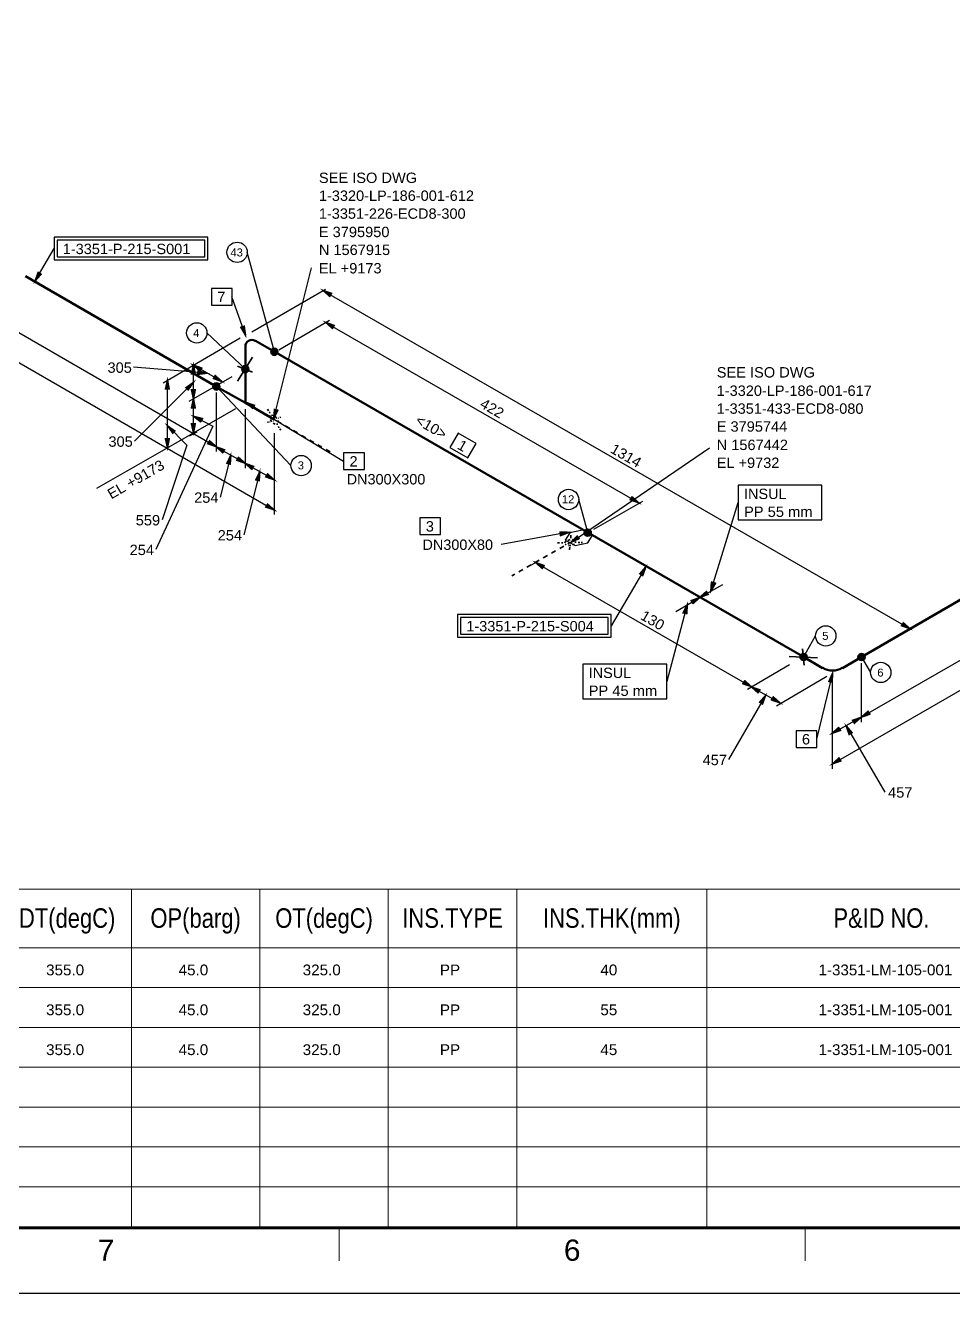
# Model space of a CAD drawing. Header units: inches. Extents: x 0 to 841, y 0 to 594.
# Drawn here: x 166.4 to 363.5, y 0 to 269.3 of the extents above; entities that cross this region are included whole.
import ezdxf
from ezdxf.enums import TextEntityAlignment as Align
from ezdxf.xclip import XClip

# ---------------------------------------------------------------- set-up
doc = ezdxf.new("R2010")
doc.units = ezdxf.units.IN
doc.header["$MEASUREMENT"] = 0
doc.header["$XCLIPFRAME"] = 0
for name, color, linetype in [('1-3320-LP-186-001-615_MODEL-EMBED 1_DWG$0$Default', 7, 'Continuous'), ('BG BG BG BG BG 2', 7, 'Continuous'), ('BG BG BG BG TITLETEXT', 7, 'Continuous'), ('BG Border', 7, 'Continuous'), ('DIMLINES', 7, 'Continuous'), ('DIMTEXT', 7, 'Continuous'), ('ISOTEXT', 7, 'Continuous'), ('NOZZLES', 7, 'Continuous'), ('PIPE', 7, 'Continuous'), ('WELDS', 7, 'Continuous')]:
    doc.layers.add(name, color=color, linetype=linetype)
doc.styles.add('1-3320-LP-186-001-615_MODEL-EMBED 1_DWG$0$Arial', font='arial.ttf')
doc.styles.add('Arial', font='arial.ttf')

# ---------------------------------------------------------------- blocks, each defined once
blk = doc.blocks.new('1-3320-LP-186-001-615_MODEL-EMBED 1_DWG')
at = {"layer": '1-3320-LP-186-001-615_MODEL-EMBED 1_DWG$0$Default', "color": 4, "style": '1-3320-LP-186-001-615_MODEL-EMBED 1_DWG$0$Arial'}
for s, width, p in [('1-3351-215-ECD8-300', 1.00235, (0.938205, -0.115628)), ('25', 1.008516, (3.475116, -0.115628)), ('54', 1.008516, (4.350117, -0.115628)), ('355.0 ', 1.008516, (5.29826, -0.115628)), ('45.0 ', 1.008516, (6.406503, -0.115628)), ('325.0 ', 1.008516, (7.444094, -0.115628)), ('PP', 1.004063, (8.591588, -0.115628)), ('40', 1.008516, (9.933451, -0.115628)), ('1-3351-LM-105-001', 1.002802, (11.758255, -0.115628)), ('Gas', 1.002038, (14.659147, -0.115628)), ('1-3351-215-ECD8-300', 1.00235, (0.938205, -0.448962)), ('300', 1.008516, (3.43979, -0.448962)), ('54', 1.008516, (4.350117, -0.448962)), ('355.0 ', 1.008516, (5.29826, -0.448962)), ('45.0 ', 1.008516, (6.406503, -0.448962)), ('325.0 ', 1.008516, (7.444094, -0.448962)), ('PP', 1.004063, (8.591588, -0.448962)), ('55', 1.008516, (9.933451, -0.448962)), ('1-3351-LM-105-001', 1.002802, (11.758255, -0.448962)), ('Gas', 1.002038, (14.659147, -0.448962)), ('1-3351-433-ECD8-080', 1.00235, (0.938205, -0.782295)), ('80', 1.008516, (3.475116, -0.782295)), ('54', 1.008516, (4.350117, -0.782295)), ('355.0 ', 1.008516, (5.29826, -0.782295)), ('45.0 ', 1.008516, (6.406503, -0.782295)), ('325.0 ', 1.008516, (7.444094, -0.782295)), ('PP', 1.004063, (8.591588, -0.782295)), ('45', 1.008516, (9.933451, -0.782295)), ('1-3351-LM-105-001', 1.002802, (11.758255, -0.782295)), ('Gas', 1.002038, (14.659147, -0.782295))]:
    blk.add_text(s, height=0.090278, dxfattribs=dict(at, width=width)).set_placement(p, align=Align.TOP_LEFT)

msp = doc.modelspace()

# ---------------------------------------------------------------- hatches: boundary and pattern name
at = {"layer": 'DIMLINES', "linetype": 'Continuous'}
for points in [[(231.4, 212.36), (229.56, 213), (231, 211.72)], [(231.96, 205.56), (230.12, 206.2), (231.56, 204.92)], [(202.44, 195.24), (202.04, 197.16), (201.64, 195.24)], [(203.8, 196.52), (201.96, 197.16), (203.4, 195.88)], [(196.92, 192.04), (196.52, 193.96), (196.12, 192.04)], [(203, 195.16), (204.92, 195.4), (203.08, 195.96)], [(206.28, 194.28), (208.12, 193.64), (206.68, 194.92)], [(200.92, 191.88), (202.04, 193.48), (200.44, 192.36)], [(201.64, 191.88), (202.04, 189.96), (202.44, 191.88)], [(202.44, 188.04), (202.04, 189.96), (201.64, 188.04)], [(203.96, 185.8), (202.04, 186.28), (203.56, 185.08)], [(198.12, 183.16), (196.52, 184.28), (197.64, 182.68)], [(201.64, 184.68), (202.04, 182.76), (202.44, 184.68)], [(196.12, 181.48), (196.52, 179.56), (196.92, 181.48)], [(205.08, 180.44), (206.92, 179.8), (205.48, 181.08)], [(208.68, 179.16), (206.84, 179.8), (208.28, 178.52)], [(209.88, 176.12), (209.96, 178.04), (209.16, 176.28)], [(211.24, 176.92), (213.08, 176.28), (211.64, 177.56)], [(214.84, 175.64), (213, 176.28), (214.44, 175)], [(216.04, 172.6), (216.12, 174.52), (215.32, 172.76)], [(217.4, 173.4), (219.24, 172.76), (217.8, 174.04)], [(217.4, 167), (219.24, 166.36), (217.8, 167.64)], [(294.84, 168.52), (296.68, 167.88), (295.24, 169.16)], [(276.52, 154.6), (274.68, 155.24), (276.12, 153.96)], [(312.12, 151.08), (311.96, 149.16), (312.92, 150.84)], [(311, 149.08), (309.56, 147.8), (311.4, 148.44)], [(306.84, 144.36), (306.92, 146.28), (306.04, 144.52)], [(308.2, 146.52), (309.64, 147.8), (307.8, 147.16)], [(352.44, 141.8), (354.28, 141.16), (352.84, 142.44)], [(318.76, 129.48), (320.6, 128.84), (319.16, 130.12)], [(322.36, 128.2), (320.52, 128.84), (321.96, 127.56)], [(322.92, 125.16), (323.56, 127), (322.28, 125.56)], [(324.84, 126.04), (326.68, 125.4), (325.24, 126.68)], [(342.44, 121.08), (343.88, 122.36), (342.04, 121.72)], [(345.32, 123.64), (343.88, 122.36), (345.72, 123)], [(339.08, 120.2), (337.64, 118.92), (339.48, 119.56)], [(341.96, 119.08), (340.68, 120.52), (341.32, 118.68)], [(339.16, 113.72), (337.72, 112.44), (339.56, 113.08)]]:
    msp.add_hatch(color=2, dxfattribs=at).paths.add_polyline_path(points)
at = {"layer": 'DIMLINES', "linetype": 'ByBlock'}
h = msp.add_hatch(dxfattribs=at)
h.set_pattern_fill('LINE', scale=25.4, style=0)
h.paths.add_polyline_path([(231.4, 212.36), (229.56, 213), (231, 211.72)])
h = msp.add_hatch(dxfattribs=at)
h.set_pattern_fill('LINE', scale=25.4, style=0)
h.paths.add_polyline_path([(231.96, 205.56), (230.12, 206.2), (231.56, 204.92)])
h = msp.add_hatch(dxfattribs=at)
h.set_pattern_fill('LINE', scale=25.4, style=0)
h.paths.add_polyline_path([(202.44, 195.24), (202.04, 197.16), (201.64, 195.24)])
h = msp.add_hatch(dxfattribs=at)
h.set_pattern_fill('LINE', scale=25.4, style=0)
h.paths.add_polyline_path([(203.8, 196.52), (201.96, 197.16), (203.4, 195.88)])
h = msp.add_hatch(dxfattribs=at)
h.set_pattern_fill('LINE', scale=25.4, style=0)
h.paths.add_polyline_path([(196.92, 192.04), (196.52, 193.96), (196.12, 192.04)])
h = msp.add_hatch(dxfattribs=at)
h.set_pattern_fill('LINE', scale=25.4, style=0)
h.paths.add_polyline_path([(203, 195.16), (204.92, 195.4), (203.08, 195.96)])
h = msp.add_hatch(dxfattribs=at)
h.set_pattern_fill('LINE', scale=25.4, style=0)
h.paths.add_polyline_path([(206.28, 194.28), (208.12, 193.64), (206.68, 194.92)])
h = msp.add_hatch(dxfattribs=at)
h.set_pattern_fill('LINE', scale=25.4, style=0)
h.paths.add_polyline_path([(200.92, 191.88), (202.04, 193.48), (200.44, 192.36)])
h = msp.add_hatch(dxfattribs=at)
h.set_pattern_fill('LINE', scale=25.4, style=0)
h.paths.add_polyline_path([(201.64, 191.88), (202.04, 189.96), (202.44, 191.88)])
h = msp.add_hatch(dxfattribs=at)
h.set_pattern_fill('LINE', scale=25.4, style=0)
h.paths.add_polyline_path([(202.44, 188.04), (202.04, 189.96), (201.64, 188.04)])
h = msp.add_hatch(dxfattribs=at)
h.set_pattern_fill('LINE', scale=25.4, style=0)
h.paths.add_polyline_path([(203.96, 185.8), (202.04, 186.28), (203.56, 185.08)])
h = msp.add_hatch(dxfattribs=at)
h.set_pattern_fill('LINE', scale=25.4, style=0)
h.paths.add_polyline_path([(198.12, 183.16), (196.52, 184.28), (197.64, 182.68)])
h = msp.add_hatch(dxfattribs=at)
h.set_pattern_fill('LINE', scale=25.4, style=0)
h.paths.add_polyline_path([(201.64, 184.68), (202.04, 182.76), (202.44, 184.68)])
h = msp.add_hatch(dxfattribs=at)
h.set_pattern_fill('LINE', scale=25.4, style=0)
h.paths.add_polyline_path([(196.12, 181.48), (196.52, 179.56), (196.92, 181.48)])
h = msp.add_hatch(dxfattribs=at)
h.set_pattern_fill('LINE', scale=25.4, style=0)
h.paths.add_polyline_path([(205.08, 180.44), (206.92, 179.8), (205.48, 181.08)])
h = msp.add_hatch(dxfattribs=at)
h.set_pattern_fill('LINE', scale=25.4, style=0)
h.paths.add_polyline_path([(208.68, 179.16), (206.84, 179.8), (208.28, 178.52)])
h = msp.add_hatch(dxfattribs=at)
h.set_pattern_fill('LINE', scale=25.4, style=0)
h.paths.add_polyline_path([(209.88, 176.12), (209.96, 178.04), (209.16, 176.28)])
h = msp.add_hatch(dxfattribs=at)
h.set_pattern_fill('LINE', scale=25.4, style=0)
h.paths.add_polyline_path([(211.24, 176.92), (213.08, 176.28), (211.64, 177.56)])
h = msp.add_hatch(dxfattribs=at)
h.set_pattern_fill('LINE', scale=25.4, style=0)
h.paths.add_polyline_path([(214.84, 175.64), (213, 176.28), (214.44, 175)])
h = msp.add_hatch(dxfattribs=at)
h.set_pattern_fill('LINE', scale=25.4, style=0)
h.paths.add_polyline_path([(216.04, 172.6), (216.12, 174.52), (215.32, 172.76)])
h = msp.add_hatch(dxfattribs=at)
h.set_pattern_fill('LINE', scale=25.4, style=0)
h.paths.add_polyline_path([(217.4, 173.4), (219.24, 172.76), (217.8, 174.04)])
h = msp.add_hatch(dxfattribs=at)
h.set_pattern_fill('LINE', scale=25.4, style=0)
h.paths.add_polyline_path([(217.4, 167), (219.24, 166.36), (217.8, 167.64)])
h = msp.add_hatch(dxfattribs=at)
h.set_pattern_fill('LINE', scale=25.4, style=0)
h.paths.add_polyline_path([(294.84, 168.52), (296.68, 167.88), (295.24, 169.16)])
h = msp.add_hatch(dxfattribs=at)
h.set_pattern_fill('LINE', scale=25.4, style=0)
h.paths.add_polyline_path([(276.52, 154.6), (274.68, 155.24), (276.12, 153.96)])
h = msp.add_hatch(dxfattribs=at)
h.set_pattern_fill('LINE', scale=25.4, style=0)
h.paths.add_polyline_path([(312.12, 151.08), (311.96, 149.16), (312.92, 150.84)])
h = msp.add_hatch(dxfattribs=at)
h.set_pattern_fill('LINE', scale=25.4, style=0)
h.paths.add_polyline_path([(311, 149.08), (309.56, 147.8), (311.4, 148.44)])
h = msp.add_hatch(dxfattribs=at)
h.set_pattern_fill('LINE', scale=25.4, style=0)
h.paths.add_polyline_path([(306.84, 144.36), (306.92, 146.28), (306.04, 144.52)])
h = msp.add_hatch(dxfattribs=at)
h.set_pattern_fill('LINE', scale=25.4, style=0)
h.paths.add_polyline_path([(308.2, 146.52), (309.64, 147.8), (307.8, 147.16)])
h = msp.add_hatch(dxfattribs=at)
h.set_pattern_fill('LINE', scale=25.4, style=0)
h.paths.add_polyline_path([(352.44, 141.8), (354.28, 141.16), (352.84, 142.44)])
h = msp.add_hatch(dxfattribs=at)
h.set_pattern_fill('LINE', scale=25.4, style=0)
h.paths.add_polyline_path([(318.76, 129.48), (320.6, 128.84), (319.16, 130.12)])
h = msp.add_hatch(dxfattribs=at)
h.set_pattern_fill('LINE', scale=25.4, style=0)
h.paths.add_polyline_path([(322.36, 128.2), (320.52, 128.84), (321.96, 127.56)])
h = msp.add_hatch(dxfattribs=at)
h.set_pattern_fill('LINE', scale=25.4, style=0)
h.paths.add_polyline_path([(322.92, 125.16), (323.56, 127), (322.28, 125.56)])
h = msp.add_hatch(dxfattribs=at)
h.set_pattern_fill('LINE', scale=25.4, style=0)
h.paths.add_polyline_path([(324.84, 126.04), (326.68, 125.4), (325.24, 126.68)])
h = msp.add_hatch(dxfattribs=at)
h.set_pattern_fill('LINE', scale=25.4, style=0)
h.paths.add_polyline_path([(342.44, 121.08), (343.88, 122.36), (342.04, 121.72)])
h = msp.add_hatch(dxfattribs=at)
h.set_pattern_fill('LINE', scale=25.4, style=0)
h.paths.add_polyline_path([(345.32, 123.64), (343.88, 122.36), (345.72, 123)])
h = msp.add_hatch(dxfattribs=at)
h.set_pattern_fill('LINE', scale=25.4, style=0)
h.paths.add_polyline_path([(339.08, 120.2), (337.64, 118.92), (339.48, 119.56)])
h = msp.add_hatch(dxfattribs=at)
h.set_pattern_fill('LINE', scale=25.4, style=0)
h.paths.add_polyline_path([(341.96, 119.08), (340.68, 120.52), (341.32, 118.68)])
h = msp.add_hatch(dxfattribs=at)
h.set_pattern_fill('LINE', scale=25.4, style=0)
h.paths.add_polyline_path([(339.16, 113.72), (337.72, 112.44), (339.56, 113.08)])
at = {"layer": 'ISOTEXT', "linetype": 'Continuous'}
for points in [[(169.08, 216.84), (168.44, 215), (169.72, 216.44)], [(212.12, 205.16), (213.08, 203.48), (212.84, 205.4)], [(215, 188.6), (213.16, 189.24), (214.6, 187.96)], [(219.24, 187.72), (219.16, 185.8), (219.96, 187.56)], [(280.04, 160.92), (281.88, 161.64), (279.96, 161.72)], [(283.56, 160.84), (282.2, 159.48), (283.96, 160.28)], [(297.48, 152.44), (298.12, 154.28), (296.84, 152.84)], [(337.72, 129.8), (337.8, 131.72), (337, 129.96)]]:
    msp.add_hatch(color=2, dxfattribs=at).paths.add_polyline_path(points)
at = {"layer": 'ISOTEXT', "linetype": 'ByBlock'}
h = msp.add_hatch(dxfattribs=at)
h.set_pattern_fill('LINE', scale=25.4, style=0)
h.paths.add_polyline_path([(169.08, 216.84), (168.44, 215), (169.72, 216.44)])
h = msp.add_hatch(dxfattribs=at)
h.set_pattern_fill('LINE', scale=25.4, style=0)
h.paths.add_polyline_path([(212.12, 205.16), (213.08, 203.48), (212.84, 205.4)])
h = msp.add_hatch(dxfattribs=at)
h.set_pattern_fill('LINE', scale=25.4, style=0)
h.paths.add_polyline_path([(215, 188.6), (213.16, 189.24), (214.6, 187.96)])
h = msp.add_hatch(dxfattribs=at)
h.set_pattern_fill('LINE', scale=25.4, style=0)
h.paths.add_polyline_path([(219.24, 187.72), (219.16, 185.8), (219.96, 187.56)])
h = msp.add_hatch(dxfattribs=at)
h.set_pattern_fill('LINE', scale=25.4, style=0)
h.paths.add_polyline_path([(280.04, 160.92), (281.88, 161.64), (279.96, 161.72)])
h = msp.add_hatch(dxfattribs=at)
h.set_pattern_fill('LINE', scale=25.4, style=0)
h.paths.add_polyline_path([(283.56, 160.84), (282.2, 159.48), (283.96, 160.28)])
h = msp.add_hatch(dxfattribs=at)
h.set_pattern_fill('LINE', scale=25.4, style=0)
h.paths.add_polyline_path([(297.48, 152.44), (298.12, 154.28), (296.84, 152.84)])
h = msp.add_hatch(dxfattribs=at)
h.set_pattern_fill('LINE', scale=25.4, style=0)
h.paths.add_polyline_path([(337.72, 129.8), (337.8, 131.72), (337, 129.96)])
at = {"layer": 'NOZZLES', "linetype": 'Continuous'}
h = msp.add_hatch(color=7, dxfattribs=at)
edge = h.paths.add_edge_path()
edge.add_arc((219.24, 199.96), 0.76, 0, 360)
at = {"layer": 'NOZZLES', "linetype": 'ByBlock'}
h = msp.add_hatch(dxfattribs=at)
h.set_pattern_fill('LINE', scale=25.4, style=0)
edge = h.paths.add_edge_path()
edge.add_arc((219.24, 199.96), 0.76, 0, 360)
at = {"layer": 'NOZZLES', "linetype": 'Continuous'}
h = msp.add_hatch(color=7, dxfattribs=at)
edge = h.paths.add_edge_path()
edge.add_arc((213.08, 196.28), 0.76, 0, 360)
at = {"layer": 'NOZZLES', "linetype": 'ByBlock'}
h = msp.add_hatch(dxfattribs=at)
h.set_pattern_fill('LINE', scale=25.4, style=0)
edge = h.paths.add_edge_path()
edge.add_arc((213.08, 196.28), 0.76, 0, 360)
at = {"layer": 'NOZZLES', "linetype": 'Continuous'}
h = msp.add_hatch(color=7, dxfattribs=at)
edge = h.paths.add_edge_path()
edge.add_arc((206.92, 192.6), 0.76, 0, 360)
at = {"layer": 'NOZZLES', "linetype": 'ByBlock'}
h = msp.add_hatch(dxfattribs=at)
h.set_pattern_fill('LINE', scale=25.4, style=0)
edge = h.paths.add_edge_path()
edge.add_arc((206.92, 192.6), 0.76, 0, 360)
at = {"layer": 'NOZZLES', "linetype": 'Continuous'}
h = msp.add_hatch(color=7, dxfattribs=at)
edge = h.paths.add_edge_path()
edge.add_arc((285.8, 161.56), 0.76, 0, 360)
at = {"layer": 'NOZZLES', "linetype": 'ByBlock'}
h = msp.add_hatch(dxfattribs=at)
h.set_pattern_fill('LINE', scale=25.4, style=0)
edge = h.paths.add_edge_path()
edge.add_arc((285.8, 161.56), 0.76, 0, 360)
at = {"layer": 'NOZZLES', "linetype": 'Continuous'}
h = msp.add_hatch(color=7, dxfattribs=at)
edge = h.paths.add_edge_path()
edge.add_arc((331.64, 135.16), 0.76, 0, 360)
at = {"layer": 'NOZZLES', "linetype": 'ByBlock'}
h = msp.add_hatch(dxfattribs=at)
h.set_pattern_fill('LINE', scale=25.4, style=0)
edge = h.paths.add_edge_path()
edge.add_arc((331.64, 135.16), 0.76, 0, 360)
at = {"layer": 'NOZZLES', "linetype": 'Continuous'}
h = msp.add_hatch(color=7, dxfattribs=at)
edge = h.paths.add_edge_path()
edge.add_arc((343.96, 135.16), 0.76, 0, 360)
at = {"layer": 'NOZZLES', "linetype": 'ByBlock'}
h = msp.add_hatch(dxfattribs=at)
h.set_pattern_fill('LINE', scale=25.4, style=0)
edge = h.paths.add_edge_path()
edge.add_arc((343.96, 135.16), 0.76, 0, 360)

# ---------------------------------------------------------------- linework, layer by layer
at = {"layer": 'BG BG BG BG BG 2', "color": 2, "linetype": 'Continuous', "lineweight": 15}
for p, q in [((432.98, 85.88), (35, 85.88)), ((188.87, 14.27), (188.87, 85.88)), ((216.16, 14.27), (216.16, 85.88)), ((243.44, 14.27), (243.44, 85.88)), ((270.72, 14.27), (270.72, 85.88)), ((311.11, 14.27), (311.11, 85.88)), ((432.98, 73.42), (35, 73.42)), ((432.98, 64.96), (35, 64.96)), ((432.98, 56.51), (35, 56.51)), ((432.98, 48.06), (35, 48.06)), ((432.98, 39.61), (35, 39.61)), ((432.98, 31.16), (35, 31.16)), ((432.98, 22.71), (35, 22.71))]:
    msp.add_line(p, q, dxfattribs=at)
at = {"layer": 'BG Border', "color": 3, "linetype": 'Continuous', "lineweight": 120}
msp.add_line((827, 14), (35, 14), dxfattribs=at)
at = {"layer": 'BG Border', "color": 7, "linetype": 'Continuous', "lineweight": 13}
for p, q in [((233, 14), (233, 6.98)), ((332, 14), (332, 6.98))]:
    msp.add_line(p, q, dxfattribs=at)
at = {"layer": 'BG Border', "color": 7, "linetype": 'Continuous', "lineweight": 25}
msp.add_line((841, 0), (0, 0), dxfattribs=at)
at = {"layer": 'BG Border', "color": 3, "linetype": 'Continuous', "lineweight": 120}
msp.add_lwpolyline([(827, 580), (35, 580), (35, 14), (827, 14)], close=True, dxfattribs=at)
at = {"layer": 'DIMLINES', "color": 2, "linetype": 'Continuous', "lineweight": 30}
for p, q in [((337.72, 112.44), (548.52, 234.04)), ((121.16, 229.32), (206.92, 179.8)), ((115, 226.44), (219.24, 166.36)), ((230.12, 213.16), (214.44, 204.12)), ((229.56, 213), (231.4, 212.36)), ((231, 211.72), (229.56, 213)), ((229.56, 213), (354.28, 141.16)), ((231.4, 212.36), (231, 211.72)), ((230.92, 206.6), (220.2, 200.28)), ((230.12, 206.2), (231.96, 205.56)), ((231.56, 204.92), (230.12, 206.2)), ((230.12, 206.2), (296.68, 167.88)), ((231.96, 205.56), (231.56, 204.92)), ((343.88, 122.36), (490.92, 207.24)), ((195.64, 193.4), (211.96, 202.92)), ((204.92, 195.4), (189.32, 196.68)), ((201.64, 195.24), (202.04, 197.16)), ((201.96, 197.16), (203.8, 196.52)), ((203.4, 195.88), (201.96, 197.16)), ((201.96, 197.16), (208.12, 193.64)), ((202.04, 197.16), (202.44, 195.24)), ((202.04, 189.96), (202.04, 197.16)), ((196.12, 192.04), (196.52, 193.96)), ((196.52, 193.96), (196.92, 192.04)), ((196.52, 179.56), (196.52, 193.96)), ((201.16, 189.48), (210.28, 194.68)), ((202.44, 195.24), (201.64, 195.24)), ((203, 195.16), (203.08, 195.96)), ((204.92, 195.4), (203, 195.16)), ((203.08, 195.96), (204.92, 195.4)), ((203.8, 196.52), (203.4, 195.88)), ((206.28, 194.28), (206.68, 194.92)), ((208.12, 193.64), (206.28, 194.28)), ((206.68, 194.92), (208.12, 193.64)), ((202.04, 193.48), (189.56, 181)), ((196.92, 192.04), (196.12, 192.04)), ((200.44, 192.36), (202.04, 193.48)), ((200.92, 191.88), (200.44, 192.36)), ((202.04, 193.48), (200.92, 191.88)), ((202.04, 189.96), (201.64, 191.88)), ((201.64, 191.88), (202.44, 191.88)), ((202.44, 191.88), (202.04, 189.96)), ((206.92, 178.76), (206.92, 191.32)), ((201.64, 188.04), (202.04, 189.96)), ((202.04, 189.96), (202.44, 188.04)), ((202.04, 182.76), (202.04, 189.96)), ((211, 187.88), (197.8, 180.28)), ((202.44, 188.04), (201.64, 188.04)), ((202.04, 186.28), (203.96, 185.8)), ((203.56, 185.08), (202.04, 186.28)), ((202.04, 186.28), (206.2, 184.2)), ((203.96, 185.8), (203.56, 185.08)), ((213.08, 175.24), (213.08, 187.8)), ((206.2, 184.2), (194.04, 157.96)), ((196.52, 184.28), (198.12, 183.16)), ((197.64, 182.68), (196.52, 184.28)), ((196.52, 184.28), (200.68, 180.12)), ((198.12, 183.16), (197.64, 182.68)), ((202.04, 182.76), (201.64, 184.68)), ((201.64, 184.68), (202.44, 184.68)), ((202.44, 184.68), (202.04, 182.76)), ((196.52, 179.56), (196.12, 181.48)), ((196.12, 181.48), (196.92, 181.48)), ((196.92, 181.48), (196.52, 179.56)), ((201.24, 182.12), (202.84, 183)), ((205.08, 180.44), (205.48, 181.08)), ((206.92, 179.8), (205.08, 180.44)), ((205.48, 181.08), (206.92, 179.8)), ((219.24, 165.4), (219.24, 182.68)), ((197.8, 180.28), (181.48, 170.92)), ((200.68, 180.12), (195.4, 164.28)), ((195.64, 179.08), (197.24, 179.96)), ((206.84, 179.8), (208.68, 179.16)), ((208.28, 178.52), (206.84, 179.8)), ((206.84, 179.8), (213.08, 176.28)), ((209.96, 178.04), (207.72, 169.08)), ((208.68, 179.16), (208.28, 178.52)), ((209.16, 176.28), (209.96, 178.04)), ((209.96, 178.04), (209.88, 176.12)), ((209.88, 176.12), (209.16, 176.28)), ((211.24, 176.92), (211.64, 177.56)), ((213.08, 176.28), (211.24, 176.92)), ((211.64, 177.56), (213.08, 176.28)), ((213, 176.28), (214.84, 175.64)), ((214.44, 175), (213, 176.28)), ((213, 176.28), (219.24, 172.76)), ((214.84, 175.64), (214.44, 175)), ((216.12, 174.52), (212.76, 161.08)), ((215.32, 172.76), (216.12, 174.52)), ((216.04, 172.6), (215.32, 172.76)), ((216.12, 174.52), (216.04, 172.6)), ((217.4, 173.4), (217.8, 174.04)), ((219.24, 172.76), (217.4, 173.4)), ((217.8, 174.04), (219.24, 172.76)), ((335.56, 171.64), (317.72, 171.64)), ((317.72, 171.64), (317.72, 164.28)), ((335.56, 164.28), (335.56, 171.64)), ((217.4, 167), (217.8, 167.64)), ((219.24, 166.36), (217.4, 167)), ((217.8, 167.64), (219.24, 166.36)), ((297.4, 168.2), (287, 162.2)), ((294.84, 168.52), (295.24, 169.16)), ((296.68, 167.88), (294.84, 168.52)), ((295.24, 169.16), (296.68, 167.88)), ((311.96, 149.16), (317.72, 167.96)), ((317.72, 164.28), (335.56, 164.28)), ((273.88, 154.76), (275.48, 155.64)), ((274.68, 155.24), (276.52, 154.6)), ((276.12, 153.96), (274.68, 155.24)), ((274.68, 155.24), (320.6, 128.84)), ((276.52, 154.6), (276.12, 153.96)), ((311.96, 149.16), (312.12, 151.08)), ((312.92, 150.84), (311.96, 149.16)), ((312.12, 151.08), (312.92, 150.84)), ((310.36, 147.32), (308.76, 148.2)), ((310.36, 147.32), (308.76, 148.2)), ((309.56, 147.8), (314.52, 150.52)), ((309.56, 147.8), (311, 149.08)), ((311.4, 148.44), (309.56, 147.8)), ((311, 149.08), (311.4, 148.44)), ((306.92, 146.28), (302.6, 129.96)), ((304.52, 144.84), (309.64, 147.8)), ((306.04, 144.52), (306.92, 146.28)), ((306.92, 146.28), (306.84, 144.36)), ((307.8, 147.16), (309.64, 147.8)), ((308.2, 146.52), (307.8, 147.16)), ((309.64, 147.8), (308.2, 146.52)), ((306.84, 144.36), (306.04, 144.52)), ((352.44, 141.8), (352.84, 142.44)), ((354.28, 141.16), (352.44, 141.8)), ((352.84, 142.44), (354.28, 141.16)), ((354.84, 141.56), (353.24, 140.68)), ((302.6, 133.64), (284.76, 133.64)), ((284.76, 133.64), (284.76, 126.28)), ((302.6, 126.28), (302.6, 133.64)), ((319.72, 128.36), (328.68, 133.56)), ((343.96, 121.32), (343.96, 133.88)), ((318.76, 129.48), (319.16, 130.12)), ((320.6, 128.84), (318.76, 129.48)), ((319.16, 130.12), (320.6, 128.84)), ((325.88, 124.76), (336.6, 131.08)), ((337.8, 111.4), (337.8, 130.36)), ((323.56, 127), (315.72, 113.4)), ((320.52, 128.84), (322.36, 128.2)), ((321.96, 127.56), (320.52, 128.84)), ((320.52, 128.84), (326.68, 125.4)), ((322.36, 128.2), (321.96, 127.56)), ((322.28, 125.56), (323.56, 127)), ((323.56, 127), (322.92, 125.16)), ((324.84, 126.04), (325.24, 126.68)), ((325.24, 126.68), (326.68, 125.4)), ((284.76, 126.28), (302.6, 126.28)), ((322.92, 125.16), (322.28, 125.56)), ((326.68, 125.4), (324.84, 126.04)), ((337.64, 118.92), (343.88, 122.36)), ((342.04, 121.72), (343.88, 122.36)), ((342.44, 121.08), (342.04, 121.72)), ((343.88, 122.36), (342.44, 121.08)), ((343.88, 122.36), (345.32, 123.64)), ((345.72, 123), (343.88, 122.36)), ((345.32, 123.64), (345.72, 123)), ((337.64, 118.92), (339.08, 120.2)), ((339.48, 119.56), (337.64, 118.92)), ((339.08, 120.2), (339.48, 119.56)), ((340.68, 120.52), (341.96, 119.08)), ((341.32, 118.68), (340.68, 120.52)), ((340.68, 120.52), (348.92, 106.44)), ((341.96, 119.08), (341.32, 118.68)), ((337.72, 112.44), (339.16, 113.72)), ((339.16, 113.72), (339.56, 113.08)), ((339.56, 113.08), (337.72, 112.44))]:
    msp.add_line(p, q, dxfattribs=at)
at = {"layer": 'DIMLINES', "color": 2, "linetype": 'Continuous', "lineweight": 30, "const_width": 0.3}
for points in [[(231.4, 212.36), (229.56, 213), (231, 211.72)], [(231.96, 205.56), (230.12, 206.2), (231.56, 204.92)], [(203.8, 196.52), (201.96, 197.16), (203.4, 195.88)], [(202.44, 195.24), (202.04, 197.16), (201.64, 195.24)], [(196.92, 192.04), (196.52, 193.96), (196.12, 192.04)], [(200.92, 191.88), (202.04, 193.48), (200.44, 192.36)], [(203, 195.16), (204.92, 195.4), (203.08, 195.96)], [(206.28, 194.28), (208.12, 193.64), (206.68, 194.92)], [(201.64, 191.88), (202.04, 189.96), (202.44, 191.88)], [(202.44, 188.04), (202.04, 189.96), (201.64, 188.04)], [(203.96, 185.8), (202.04, 186.28), (203.56, 185.08)], [(198.12, 183.16), (196.52, 184.28), (197.64, 182.68)], [(201.64, 184.68), (202.04, 182.76), (202.44, 184.68)], [(196.12, 181.48), (196.52, 179.56), (196.92, 181.48)], [(205.08, 180.44), (206.92, 179.8), (205.48, 181.08)], [(208.68, 179.16), (206.84, 179.8), (208.28, 178.52)], [(209.88, 176.12), (209.96, 178.04), (209.16, 176.28)], [(211.24, 176.92), (213.08, 176.28), (211.64, 177.56)], [(214.84, 175.64), (213, 176.28), (214.44, 175)], [(216.04, 172.6), (216.12, 174.52), (215.32, 172.76)], [(217.4, 173.4), (219.24, 172.76), (217.8, 174.04)], [(217.4, 167), (219.24, 166.36), (217.8, 167.64)], [(294.84, 168.52), (296.68, 167.88), (295.24, 169.16)], [(276.52, 154.6), (274.68, 155.24), (276.12, 153.96)], [(312.12, 151.08), (311.96, 149.16), (312.92, 150.84)], [(308.2, 146.52), (309.64, 147.8), (307.8, 147.16)], [(311, 149.08), (309.56, 147.8), (311.4, 148.44)], [(306.84, 144.36), (306.92, 146.28), (306.04, 144.52)], [(352.44, 141.8), (354.28, 141.16), (352.84, 142.44)], [(318.76, 129.48), (320.6, 128.84), (319.16, 130.12)], [(322.36, 128.2), (320.52, 128.84), (321.96, 127.56)], [(322.92, 125.16), (323.56, 127), (322.28, 125.56)], [(324.84, 126.04), (326.68, 125.4), (325.24, 126.68)], [(345.32, 123.64), (343.88, 122.36), (345.72, 123)], [(341.96, 119.08), (340.68, 120.52), (341.32, 118.68)], [(342.44, 121.08), (343.88, 122.36), (342.04, 121.72)], [(339.08, 120.2), (337.64, 118.92), (339.48, 119.56)], [(339.16, 113.72), (337.72, 112.44), (339.56, 113.08)]]:
    msp.add_lwpolyline(points, close=True, dxfattribs=at)
at = {"layer": 'ISOTEXT', "color": 2, "linetype": 'Continuous', "lineweight": 30}
for p, q in [((205.08, 224.28), (172.44, 224.28)), ((172.44, 224.28), (172.44, 219.48)), ((204.44, 223.64), (173.08, 223.64)), ((173.08, 223.64), (173.08, 220.12)), ((204.44, 220.12), (204.44, 223.64)), ((205.08, 219.48), (205.08, 224.28)), ((168.44, 215), (172.44, 221.88)), ((219.24, 199.96), (213.48, 221.08)), ((172.44, 219.48), (205.08, 219.48)), ((173.08, 220.12), (204.44, 220.12)), ((168.44, 215), (169.08, 216.84)), ((169.72, 216.44), (168.44, 215)), ((169.08, 216.84), (169.72, 216.44)), ((219.16, 185.8), (227.16, 217.8)), ((210.28, 213.4), (205.88, 213.4)), ((205.88, 213.4), (205.88, 209.88)), ((210.28, 209.88), (210.28, 213.4)), ((213.08, 203.48), (210.2, 211.64)), ((205.88, 209.88), (210.28, 209.88)), ((212.12, 205.16), (212.84, 205.4)), ((213.08, 203.48), (212.12, 205.16)), ((212.84, 205.4), (213.08, 203.48)), ((213.08, 196.28), (204.92, 203.96)), ((206.92, 192.6), (222.76, 175.8)), ((213.16, 189.24), (215, 188.6)), ((214.6, 187.96), (213.16, 189.24)), ((213.16, 189.24), (233.96, 176.76)), ((215, 188.6), (214.6, 187.96)), ((219.16, 185.8), (219.24, 187.72)), ((219.96, 187.56), (219.16, 185.8)), ((219.24, 187.72), (219.96, 187.56)), ((258.28, 182.68), (256.52, 179.64)), ((262.12, 180.52), (258.28, 182.68)), ((260.36, 177.48), (262.12, 180.52)), ((238.36, 178.52), (233.96, 178.52)), ((233.96, 178.52), (233.96, 175)), ((238.36, 175), (238.36, 178.52)), ((256.52, 179.64), (260.36, 177.48)), ((282.2, 159.48), (311.64, 179.56)), ((233.96, 175), (238.36, 175)), ((285.8, 161.56), (283.88, 168.6)), ((254.52, 164.68), (250.12, 164.68)), ((250.12, 164.68), (250.12, 161.16)), ((254.52, 161.16), (254.52, 164.68)), ((281.88, 161.64), (267.4, 159.08)), ((280.04, 160.92), (279.96, 161.72)), ((279.96, 161.72), (281.88, 161.64)), ((281.88, 161.64), (280.04, 160.92)), ((250.12, 161.16), (254.52, 161.16)), ((282.2, 159.48), (283.56, 160.84)), ((283.96, 160.28), (282.2, 159.48)), ((283.56, 160.84), (283.96, 160.28)), ((298.12, 154.28), (290.76, 141.8)), ((296.84, 152.84), (298.12, 154.28)), ((298.12, 154.28), (297.48, 152.44)), ((297.48, 152.44), (296.84, 152.84)), ((290.76, 144.2), (258.12, 144.2)), ((258.12, 144.2), (258.12, 139.4)), ((290.12, 143.56), (258.76, 143.56)), ((258.76, 143.56), (258.76, 140.04)), ((290.12, 140.04), (290.12, 143.56)), ((290.76, 139.4), (290.76, 144.2)), ((258.76, 140.04), (290.12, 140.04)), ((258.12, 139.4), (290.76, 139.4)), ((331.64, 135.16), (334.2, 139.64)), ((343.96, 135.16), (345.88, 131.88)), ((337.8, 131.72), (334.36, 117.72)), ((337, 129.96), (337.8, 131.72)), ((337.72, 129.8), (337, 129.96)), ((337.8, 131.72), (337.72, 129.8)), ((334.44, 119.48), (330.04, 119.48)), ((330.04, 119.48), (330.04, 115.96)), ((334.44, 115.96), (334.44, 119.48)), ((330.04, 115.96), (334.44, 115.96))]:
    msp.add_line(p, q, dxfattribs=at)
at = {"layer": 'ISOTEXT', "color": 2, "linetype": 'Continuous', "lineweight": 30, "const_width": 0.3}
for points in [[(169.08, 216.84), (168.44, 215), (169.72, 216.44)], [(212.12, 205.16), (213.08, 203.48), (212.84, 205.4)], [(215, 188.6), (213.16, 189.24), (214.6, 187.96)], [(219.24, 187.72), (219.16, 185.8), (219.96, 187.56)], [(280.04, 160.92), (281.88, 161.64), (279.96, 161.72)], [(283.56, 160.84), (282.2, 159.48), (283.96, 160.28)], [(297.48, 152.44), (298.12, 154.28), (296.84, 152.84)], [(337.72, 129.8), (337.8, 131.72), (337, 129.96)]]:
    msp.add_lwpolyline(points, close=True, dxfattribs=at)
at = {"layer": 'ISOTEXT', "color": 2, "linetype": 'Continuous', "lineweight": 30}
for centre in [(211.32, 221.08), (202.76, 203.96), (224.92, 175.8), (281.72, 168.6), (336.36, 139.64), (348.04, 131.88)]:
    msp.add_circle(centre, 2.16, dxfattribs=at)
at = {"layer": 'NOZZLES', "color": 7, "linetype": 'Continuous', "lineweight": 25}
for p, q in [((284.7, 162.1), (282, 161.5)), ((285.8, 161.5), (284.7, 162.1)), ((282, 161.5), (281, 160)), ((281, 160), (283.1, 158.8)), ((283.1, 158.8), (285.8, 159.4)), ((286.8, 161), (285.8, 161.5)), ((285.8, 159.4), (286.8, 161))]:
    msp.add_line(p, q, dxfattribs=at)
at = {"layer": 'NOZZLES', "color": 7, "linetype": 'Continuous', "lineweight": 35}
for centre in [(219.24, 199.96), (213.08, 196.28), (206.92, 192.6), (285.8, 161.56), (331.64, 135.16), (343.96, 135.16)]:
    msp.add_circle(centre, 0.76, dxfattribs=at)
at = {"layer": 'PIPE', "color": 7, "linetype": 'Continuous', "lineweight": 50}
for p, q in [((206.9, 192.6), (166.4, 216)), ((219.2, 200), (215.2, 202.3)), ((213.1, 201.1), (213.1, 196.3)), ((285.8, 161.6), (219.2, 200)), ((213.1, 196.3), (213.1, 189.1)), ((213.1, 189.1), (206.9, 192.6)), ((213.1, 189.1), (219.2, 185.6)), ((415.1, 176.3), (344, 135.2)), ((331.6, 135.2), (285.8, 161.6)), ((335.7, 132.8), (331.6, 135.2)), ((344, 135.2), (339.9, 132.8))]:
    msp.add_line(p, q, dxfattribs=at)
at = {"layer": 'PIPE', "color": 7, "linetype": 'Continuous', "lineweight": 35}
for p, q in [((217.8, 187.8), (218, 187.4)), ((218.2, 187.2), (218.3, 186.9)), ((218.3, 186), (218.4, 186.4)), ((218.6, 186.5), (219, 186.4)), ((219.4, 186.2), (219.8, 185.8)), ((220.2, 185.9), (220.1, 185.9)), ((220.6, 186.1), (220.4, 186)), ((217.8, 185), (218, 185)), ((218.2, 185), (218.3, 185.1)), ((218.6, 185.1), (218.4, 185.6)), ((219.4, 184.6), (219, 184.8)), ((220, 184.6), (219.7, 184.6)), ((219.83, 185.23), (220.7, 184.73)), ((220, 185.4), (220.1, 185)), ((220.2, 183.8), (220.1, 184.1)), ((220.6, 183.3), (220.4, 183.6)), ((221.56, 184.23), (222.43, 183.73)), ((223.29, 183.22), (224.16, 182.72)), ((225.02, 182.22), (225.89, 181.72)), ((226.75, 181.22), (227.62, 180.71)), ((228.48, 180.21), (229.35, 179.71)), ((230.21, 179.21), (231.08, 178.7)), ((279.4, 159.4), (279.8, 159.4)), ((280.2, 159.4), (280.5, 159.4)), ((281.2, 159.8), (280.9, 159.4)), ((281, 159.1), (281.2, 159)), ((282.1, 159.5), (281.58, 159.2)), ((282.1, 160.1), (281.6, 159.9)), ((282.2, 161), (282.2, 160.7)), ((282.2, 160.6), (282.2, 160.4)), ((283, 159.9), (282.5, 160.1)), ((282.6, 159), (283, 159.1)), ((283.2, 159.4), (283.2, 159.7)), ((284.1, 159.5), (283.8, 159.5)), ((284.7, 159.5), (284.4, 159.5)), ((277.24, 156.72), (276.37, 156.22)), ((278.98, 157.71), (278.11, 157.22)), ((280.71, 158.71), (279.85, 158.21)), ((281.7, 158.8), (282.2, 158.8)), ((281.9, 157.9), (281.9, 158.2)), ((282, 158.3), (282, 158.5)), ((272.03, 153.74), (271.17, 153.24)), ((273.77, 154.73), (272.9, 154.23)), ((275.51, 155.72), (274.64, 155.23)), ((270.3, 152.74), (269.7, 152.4))]:
    msp.add_line(p, q, dxfattribs=at)
at = {"layer": 'PIPE', "color": 7, "linetype": 'Continuous', "lineweight": 50}
for centre, radius, start, end in [((214.47, 201.08), 1.39, 60.018, 180), ((337.8, 136.44), 4.16, 240.018, 299.982)]:
    msp.add_arc(centre, radius, start, end, dxfattribs=at)
at = {"layer": 'WELDS', "color": 7, "linetype": 'Continuous', "lineweight": 35}
for p, q in [((214.6, 198.8), (211.4, 193.7)), ((211.4, 196.9), (214.6, 195.6)), ((334.6, 135), (328.6, 135.3)), ((331.8, 133.4), (331.4, 136.9))]:
    msp.add_line(p, q, dxfattribs=at)
for centre in [(219.24, 199.96), (213.08, 196.28), (206.92, 192.6), (285.8, 161.56), (331.64, 135.16), (343.96, 135.16)]:
    msp.add_circle(centre, 0.76, dxfattribs=at)

# ---------------------------------------------------------------- block references
at = {"layer": 'NOZZLES', "linetype": 'ByBlock'}
ref = msp.add_blockref('1-3320-LP-186-001-615_MODEL-EMBED 1_DWG', (36.18, 72.81), dxfattribs=dict(at, xscale=25.4, yscale=25.4, zscale=25.4))
XClip(ref).set_block_clipping_path([(-0.029528, -2.19398), (15.699643, 0.003937)])

# ---------------------------------------------------------------- texts
at = {"layer": 'BG BG BG BG TITLETEXT', "color": 4, "style": 'Arial'}
for s, height, width, p in [('DT(degC)', 4.146, 0.805416, (175.23, 79.74)), ('OP(barg)', 4.146, 0.806696, (202.51, 79.74)), ('OT(degC)', 4.146, 0.805802, (229.8, 79.74)), ('INS.TYPE', 4.146, 0.809963, (257.08, 79.74)), ('INS.THK(mm)', 4.1456, 0.803775, (290.92, 79.74)), ('P&ID NO.', 4.146, 0.801737, (348.19, 79.74))]:
    msp.add_text(s, height=height, dxfattribs=dict(at, width=width)).set_placement(p, align=Align.MIDDLE_CENTER)
at = {"layer": 'BG Border', "color": 3, "style": 'Arial', "width": 1.008516}
for s, p in [('7', (183.5, 11.48)), ('6', (282.5, 11.48))]:
    msp.add_text(s, height=4.5, dxfattribs=at).set_placement(p, align=Align.TOP_CENTER)
at = {"layer": 'DIMLINES', "color": 2, "style": 'Arial'}
for s, width, p in [('INSUL', 0.999439, (319, 168.7)), ('PP 55 mm', 1.014226, (319, 164.9)), ('INSUL', 0.999439, (286, 130.7)), ('PP 45 mm', 1.014226, (286, 126.9))]:
    msp.add_text(s, height=2.2, dxfattribs=dict(at, width=width)).set_placement(p)
at = {"layer": 'DIMTEXT', "color": 2, "style": 'Arial', "width": 1.008516}
for s, p in [('305', (183.8, 195.5)), ('305', (184, 179.8)), ('254', (202.2, 167.9)), ('559', (189.8, 163.1)), ('254', (207.2, 159.9)), ('254', (188.5, 156.8)), ('457', (310.2, 112.2)), ('457', (349.6, 105.3))]:
    msp.add_text(s, height=2.2, dxfattribs=at).set_placement(p)
for s, p in [('422', (262.7, 188.3)), ('1314', (290.4, 178.7)), ('130', (296.8, 143.3))]:
    msp.add_text(s, height=2.2, rotation=330, dxfattribs=at).set_placement(p)
at = {"layer": 'ISOTEXT', "color": 2, "style": 'Arial'}
for s, height, width, p in [('SEE ISO DWG', 2.2, 1.00983, (228.7, 235.8)), ('1-3320-LP-186-001-612', 2.2, 1.004063, (228.7, 232)), ('1-3351-226-ECD8-300', 2.2, 1.00235, (228.7, 228.2)), ('E 3795950', 2.2, 1.007902, (228.7, 224.3)), ('1-3351-P-215-S001', 2.2, 1.003781, (174.3, 220.7)), ('43', 1.7, 1.008516, (209.9, 220.2)), ('N 1567915', 2.2, 1.006087, (228.7, 220.5)), ('EL +9173', 2.2, 1.004902, (228.7, 216.6)), ('7', 2.2, 1.008516, (207.1, 210.5)), ('4', 1.7, 1.008516, (202, 203.1)), ('SEE ISO DWG', 2.2, 1.00983, (313.2, 194.5)), ('1-3320-LP-186-001-617', 2.2, 1.004063, (313.2, 190.6)), ('1-3351-433-ECD8-080', 2.2, 1.00235, (313.2, 186.8)), ('E 3795744', 2.2, 1.007902, (313.2, 183)), ('N 1567442', 2.2, 1.006087, (313.2, 179.1)), ('2', 2.2, 1.008516, (235.2, 175.6)), ('3', 1.7, 1.008516, (224.2, 175)), ('EL +9732', 2.2, 1.004902, (313.2, 175.3)), ('DN300X300', 2.2, 0.99789, (234.6, 171.8)), ('12', 1.7, 1.008516, (280.3, 167.8)), ('3', 2.2, 1.008516, (251.4, 161.8)), ('DN300X80', 2.2, 0.996682, (250.7, 157.9)), ('1-3351-P-215-S004', 2.2, 1.003781, (260, 140.6)), ('5', 1.7, 1.008516, (335.6, 138.8)), ('6', 1.7, 1.008516, (347.3, 131)), ('6', 2.2, 1.008516, (331.3, 116.6))]:
    msp.add_text(s, height=height, dxfattribs=dict(at, width=width)).set_placement(p)
for s, rotation, width, p in [('<10>', 330, 0.997459, (249, 184.8)), ('1', 330, 1.008516, (257.9, 179.5)), ('EL +9173', 30, 1.004902, (184.6, 168.6))]:
    msp.add_text(s, height=2.2, rotation=rotation, dxfattribs=dict(at, width=width)).set_placement(p)

doc.saveas('drawing.dxf')
